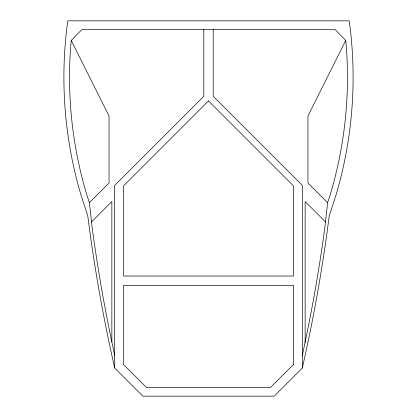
<?xml version="1.0" encoding="UTF-8"?>
<svg xmlns="http://www.w3.org/2000/svg" width="417" height="417" viewBox="0 0 417 417"><rect width="100%" height="100%" fill="white"/><g stroke="black" fill="none" stroke-linecap="round" stroke-linejoin="round"><path stroke-width="0.63" d="M302.325 355.618L307.678 329.67A1588.019 1588.019 0 0 0 324.77 228.266L327.6 202.698L330.634 193.363A408.78 408.78 0 0 0 346.042 43.175L345.74 40.439L335.143 29.56L81.857 29.56L71.26 40.439L70.958 43.175A408.78 408.78 0 0 0 86.366 193.363L89.4 202.698L92.23 228.266A1588.019 1588.019 0 0 0 109.322 329.67L114.675 355.618M345.74 40.439L307.954 116.004L307.954 183.053L327.6 202.698M89.4 202.698L109.045 183.053L109.045 116.004L71.26 40.439M91.412 222.016L111.86 201.562L111.86 341.971M302.325 368.002L274.178 396.15L142.822 396.15L114.675 368.002A1590.834 1590.834 0 0 1 89.441 228.641L87.763 215.87L80.966 194.963A414.409 414.409 0 0 1 67.763 20.85L349.238 20.85A414.409 414.409 0 0 1 336.034 194.963L329.237 215.87L327.559 228.641A1590.834 1590.834 0 0 1 302.325 368.002L302.325 185.388L213.191 96.254L213.191 29.56M325.588 222.016L305.14 201.562L305.14 342.472M203.809 29.56L203.809 96.254L114.675 185.388L114.675 368.002M208.5 100.945L123.385 186.055L123.385 276.033L293.615 276.033L293.615 186.055L208.5 100.945M293.615 364.395L270.57 387.44L146.43 387.44L123.385 364.395L123.385 285.416L293.615 285.416L293.615 364.395"/></g></svg>
